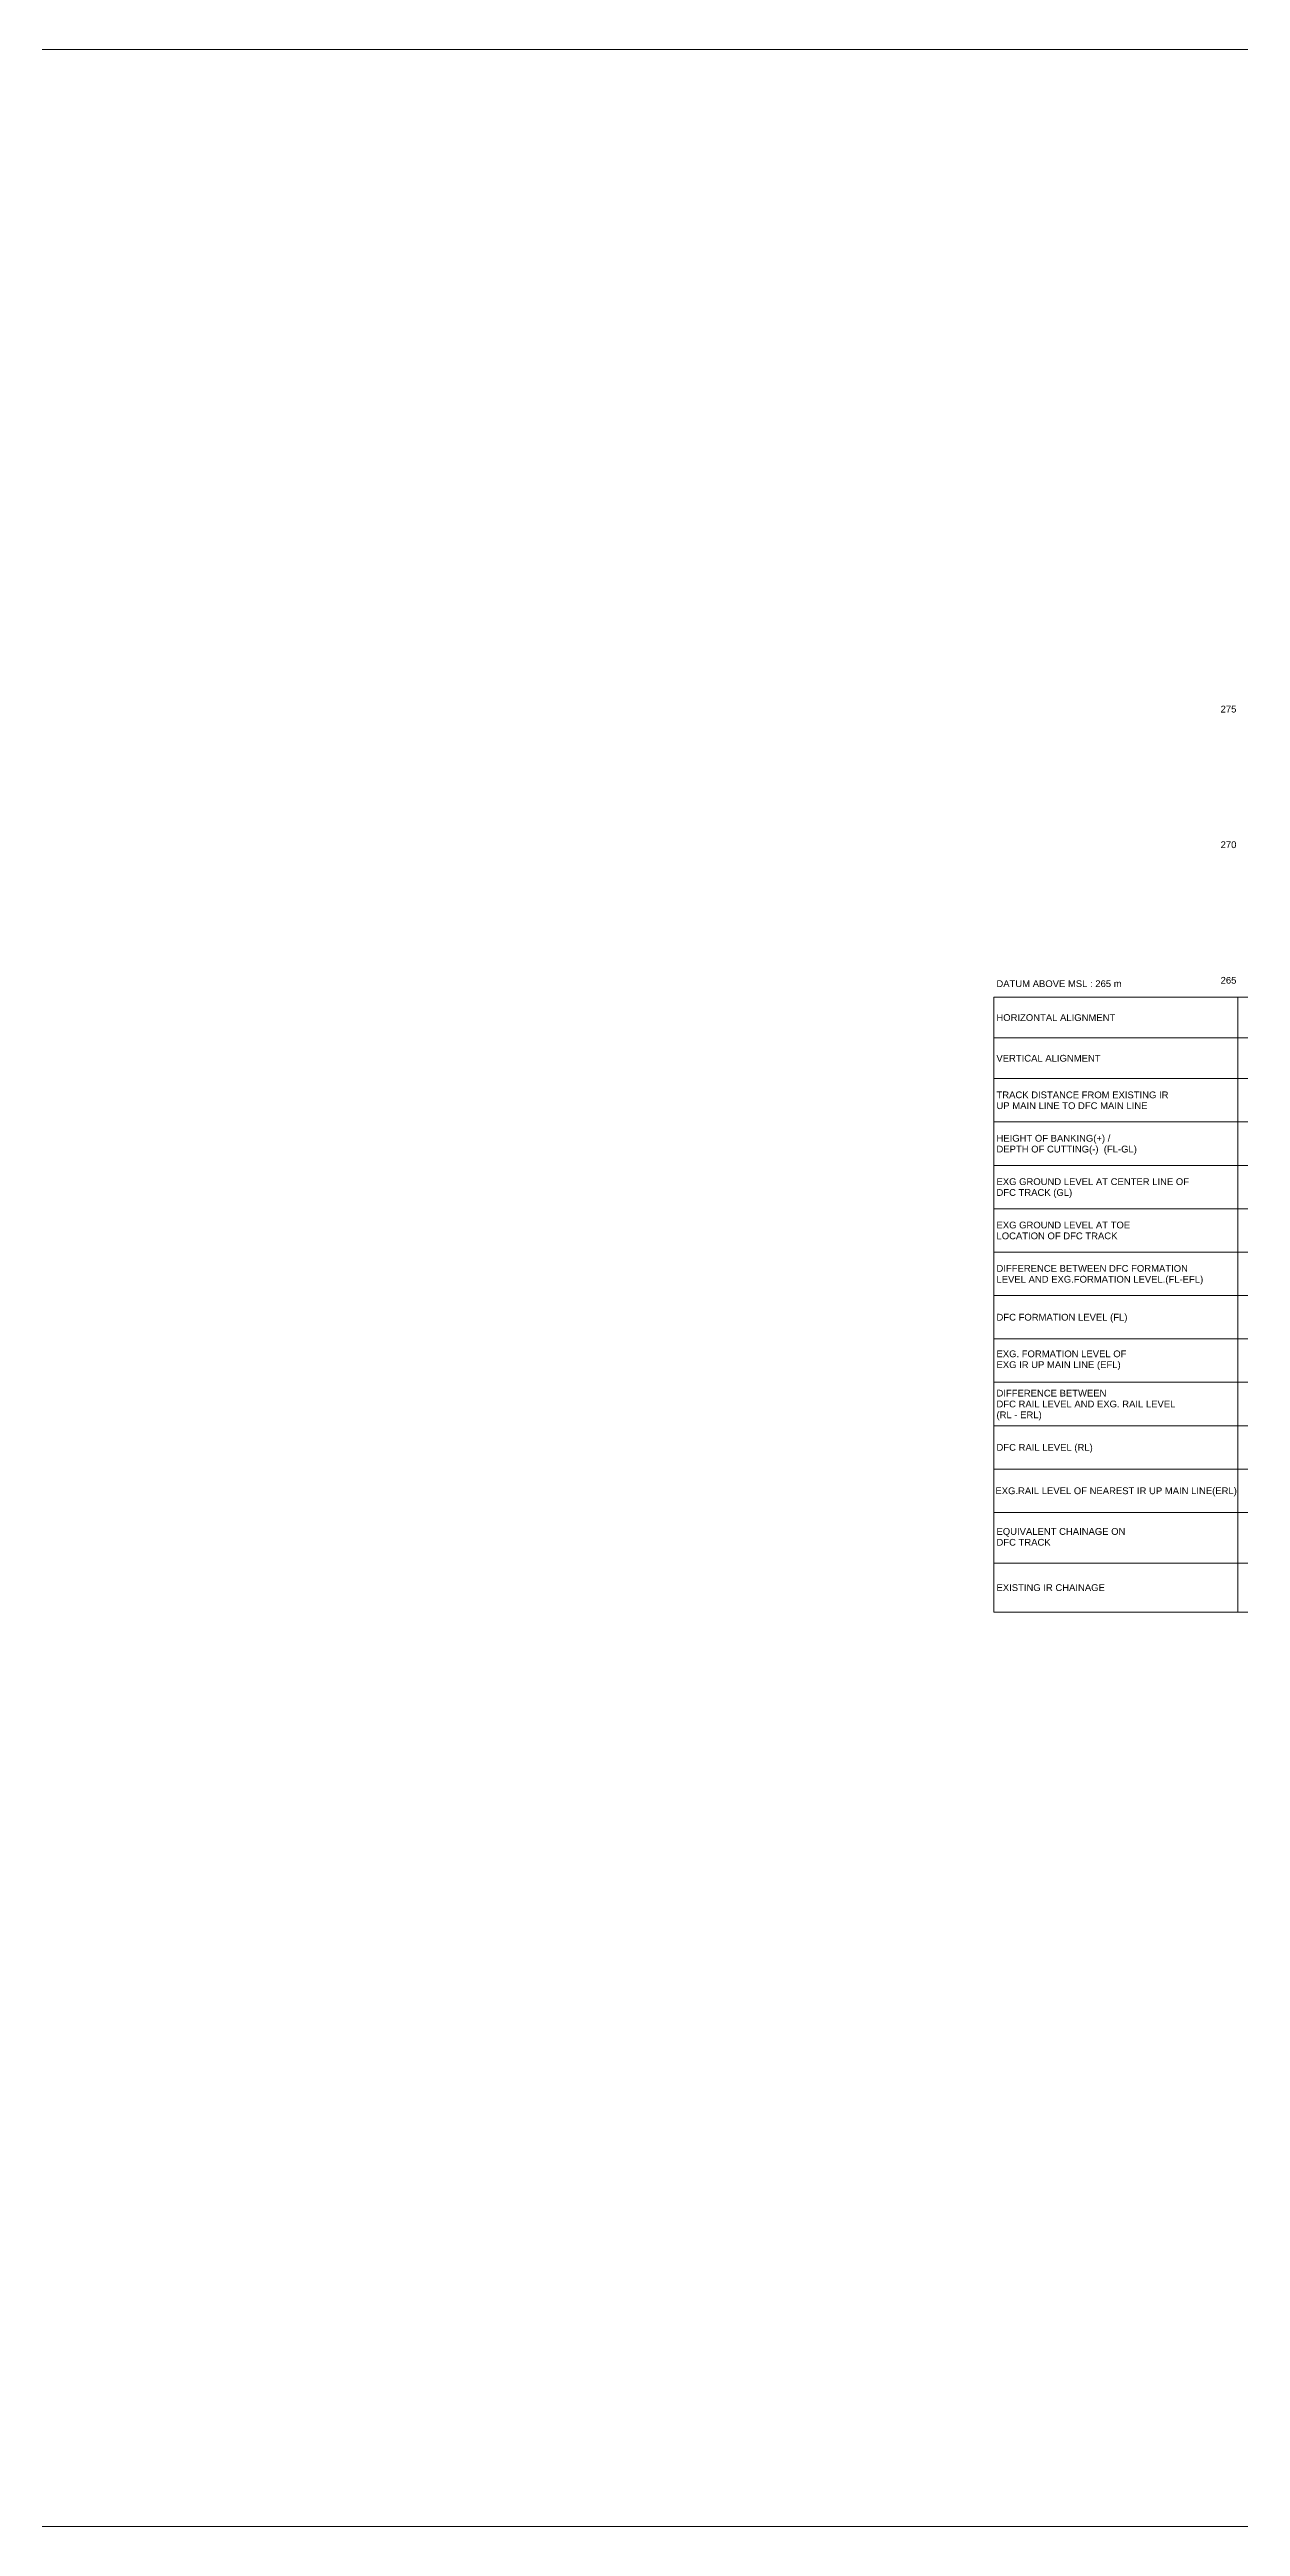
# Model space of a CAD drawing. Header units: feet. Extents: x -298 to 9968, y -12569 to -11656.
# Drawn here: x 7557 to 7996, y -12569 to -11656 of the extents above; entities that cross this region are included whole.
import ezdxf
from ezdxf.enums import TextEntityAlignment as Align

# ---------------------------------------------------------------- set-up
doc = ezdxf.new("R2010")
doc.units = ezdxf.units.FT
doc.header["$MEASUREMENT"] = 0
doc.layers.get('0').update_dxf_attribs({"lineweight": 0})
for name, color, linetype, lineweight in [('LS DATUM', 7, 'Continuous', 0), ('LS DATUM Y', 7, 'Continuous', 0), ('LS DIFF. EXG.RL & PRO. RL', 10, 'Continuous', 0), ('LS DIFF. PFL & EFL', 10, 'Continuous', 0), ('LS EXG GL AT PRO TOE', 7, 'Continuous', 0), ('LS EXG. FL', 7, 'Continuous', 0), ('LS EXG. GL', 7, 'Continuous', 0), ('LS EXG. IR CH', 7, 'Continuous', 0), ('LS EXG. RL', 7, 'Continuous', 0), ('LS FRAME', 7, 'Continuous', 0), ('LS PRO. CUT & FILL', 10, 'Continuous', 0), ('LS PRO. DFCC CH', 10, 'Continuous', 0), ('LS PRO. FL', 10, 'Continuous', 0), ('LS PRO. RL', 10, 'Continuous', 0), ("LS TRACK CENTER's", 10, 'Continuous', 0)]:
    doc.layers.add(name, color=color, linetype=linetype, lineweight=lineweight)
doc.layers.add('LS HORIZONTAL ALIGNMENT', color=10, linetype='Continuous')
doc.layers.add('LS VERTICAL ALIGNMENT', color=10, linetype='Continuous')
doc.styles.add('Style-Arial', font='arial.ttf')

msp = doc.modelspace()

# ---------------------------------------------------------------- linework, layer by layer
msp.add_lwpolyline([(-297.68, -11655.51), (9968.22, -11655.51), (9968.22, -12568.93), (-297.68, -12568.93)], close=True)
msp.add_lwpolyline([(7905, -12005), (7995, -12005)])
at = {"layer": 'LS FRAME'}
for points in [[(7995, -12231.71), (7905, -12231.71), (7905, -12005)], [(7995, -12020), (7905, -12020)], [(7995, -12035), (7905, -12035)], [(7995, -12051), (7905, -12051)], [(7905, -12051), (7995, -12051)], [(7995, -12067), (7905, -12067)], [(7905, -12067), (7995, -12067)], [(7995, -12083), (7905, -12083)], [(7905, -12083), (7995, -12083)], [(7995, -12099), (7905, -12099)], [(7995, -12115), (7905, -12115)], [(7905, -12115), (7995, -12115)], [(7995, -12131), (7905, -12131)], [(7905, -12131), (7995, -12131)], [(7995, -12147), (7905, -12147)], [(7905, -12147), (7995, -12147)], [(7995, -12163), (7905, -12163)], [(7905, -12163), (7995, -12163)], [(7995, -12179), (7905, -12179)], [(7995, -12195), (7905, -12195)], [(7995, -12213.71), (7905, -12213.71)]]:
    msp.add_lwpolyline(points, dxfattribs=at)
at = {"layer": 'LS FRAME', "color": 7, "linetype": 'Continuous', "lineweight": 0, "flags": 128}
for points in [[(7995, -12020), (8504.99, -12020), (8504.99, -12005), (7995, -12005), (7995, -12020)], [(7995, -12035), (8504.99, -12035), (8504.99, -12020), (7995, -12020), (7995, -12035)], [(7995, -12051), (8504.99, -12051), (8504.99, -12035), (7995, -12035), (7995, -12051)], [(7995, -12067), (8504.99, -12067), (8504.99, -12051), (7995, -12051), (7995, -12067)], [(7995, -12083), (8504.99, -12083), (8504.99, -12067), (7995, -12067), (7995, -12083)], [(7995, -12099), (8504.99, -12099), (8504.99, -12083), (7995, -12083), (7995, -12099)], [(7995, -12115), (8504.99, -12115), (8504.99, -12099), (7995, -12099), (7995, -12115)], [(7995, -12131), (8504.99, -12131), (8504.99, -12115), (7995, -12115), (7995, -12131)], [(7995, -12147), (8504.99, -12147), (8504.99, -12131), (7995, -12131), (7995, -12147)], [(7995, -12163), (8504.99, -12163), (8504.99, -12147), (7995, -12147), (7995, -12163)], [(7995, -12179), (8504.99, -12179), (8504.99, -12163), (7995, -12163), (7995, -12179)], [(7995, -12195), (8504.99, -12195), (8504.99, -12179), (7995, -12179), (7995, -12195)], [(7995, -12213.71), (8504.99, -12213.71), (8504.99, -12195), (7995, -12195), (7995, -12213)], [(7995, -12231.71), (8504.99, -12231.71), (8504.99, -12213.71), (7995, -12213.71), (7995, -12231.71)]]:
    msp.add_lwpolyline(points, close=True, dxfattribs=at)
at = {"layer": 'LS FRAME', "color": 7, "linetype": 'Continuous', "lineweight": 0}
msp.add_3dface([(7995, -12099), (7915, -12099), (7915, -12099)], dxfattribs=at)

# ---------------------------------------------------------------- texts
at = {"layer": 'LS DATUM', "color": 7, "style": 'Style-Arial'}
msp.add_text('DATUM ABOVE MSL : 265 m', height=2.5, rotation=0.00003, dxfattribs=at).set_placement((7905.97, -12000), align=Align.MIDDLE_LEFT)
at = {"layer": 'LS DATUM Y', "color": 7, "lineweight": 0, "style": 'Style-Arial'}
for s, p in [('275', (7994.5, -11900)), ('275', (7994.5, -11900)), ('270', (7994.5, -11950)), ('265', (7994.5, -12000))]:
    msp.add_text(s, height=2.5, dxfattribs=at).set_placement(p, align=Align.RIGHT)
at = {"layer": 'LS DIFF. EXG.RL & PRO. RL', "color": 10, "style": 'Style-Arial'}
for s, p in [('DIFFERENCE BETWEEN ', (7906, -12151)), ('DFC RAIL LEVEL AND EXG. RAIL LEVEL ', (7906, -12155)), ('(RL - ERL)', (7906, -12159))]:
    msp.add_text(s, height=2.5, rotation=0.00003, dxfattribs=at).set_placement(p, align=Align.MIDDLE_LEFT)
at = {"layer": 'LS DIFF. PFL & EFL', "color": 10, "style": 'Style-Arial'}
for s, p in [('DIFFERENCE BETWEEN DFC FORMATION ', (7906, -12105)), ('LEVEL AND EXG.FORMATION LEVEL.(FL-EFL)', (7906, -12109))]:
    msp.add_text(s, height=2.5, rotation=0.00003, dxfattribs=at).set_placement(p, align=Align.MIDDLE_LEFT)
at = {"layer": 'LS EXG GL AT PRO TOE', "color": 7, "style": 'Style-Arial'}
for s, p in [('EXG GROUND LEVEL AT TOE', (7906, -12089)), ('LOCATION OF DFC TRACK', (7906, -12093))]:
    msp.add_text(s, height=2.5, rotation=0.00003, dxfattribs=at).set_placement(p, align=Align.MIDDLE_LEFT)
at = {"layer": 'LS EXG. FL', "style": 'Style-Arial'}
for s, p in [('EXG. FORMATION LEVEL OF', (7906, -12136.5)), ('EXG IR UP MAIN LINE (EFL)', (7906, -12140.5))]:
    msp.add_text(s, height=2.5, rotation=0.00003, dxfattribs=at).set_placement(p, align=Align.MIDDLE_LEFT)
at = {"layer": 'LS EXG. GL', "color": 7, "style": 'Style-Arial'}
for s, p in [('EXG GROUND LEVEL AT CENTER LINE OF ', (7906, -12073)), ('DFC TRACK (GL)', (7906, -12077))]:
    msp.add_text(s, height=2.5, rotation=0.00003, dxfattribs=at).set_placement(p, align=Align.MIDDLE_LEFT)
at = {"layer": 'LS EXG. IR CH', "style": 'Style-Arial'}
msp.add_text('EXISTING IR CHAINAGE', height=2.5, rotation=0.00003, dxfattribs=at).set_placement((7906, -12222.71), align=Align.MIDDLE_LEFT)
at = {"layer": 'LS EXG. RL', "style": 'Style-Arial'}
msp.add_text('EXG.RAIL LEVEL OF NEAREST IR UP MAIN LINE(ERL)', height=2.5, rotation=0.00003, dxfattribs=at).set_placement((7905.61, -12187), align=Align.MIDDLE_LEFT)
at = {"layer": 'LS HORIZONTAL ALIGNMENT', "style": 'Style-Arial'}
msp.add_text('HORIZONTAL ALIGNMENT', height=2.5, rotation=0.00003, dxfattribs=at).set_placement((7905.97, -12012.5), align=Align.MIDDLE_LEFT)
at = {"layer": 'LS PRO. CUT & FILL', "color": 10, "style": 'Style-Arial'}
for s, p in [('HEIGHT OF BANKING(+) /', (7906, -12057)), ('DEPTH OF CUTTING(-)  (FL-GL)', (7906, -12061))]:
    msp.add_text(s, height=2.5, rotation=0.00003, dxfattribs=at).set_placement(p, align=Align.MIDDLE_LEFT)
at = {"layer": 'LS PRO. DFCC CH', "color": 10, "style": 'Style-Arial'}
for s, p in [('EQUIVALENT CHAINAGE ON ', (7906, -12202)), ('DFC TRACK', (7906, -12206))]:
    msp.add_text(s, height=2.5, rotation=0.00003, dxfattribs=at).set_placement(p, align=Align.MIDDLE_LEFT)
at = {"layer": 'LS PRO. FL', "color": 10, "style": 'Style-Arial'}
msp.add_text('DFC FORMATION LEVEL (FL) ', height=2.5, rotation=0.00003, dxfattribs=at).set_placement((7906, -12123), align=Align.MIDDLE_LEFT)
at = {"layer": 'LS PRO. RL', "color": 10, "style": 'Style-Arial'}
msp.add_text('DFC RAIL LEVEL (RL)', height=2.5, rotation=0.00003, dxfattribs=at).set_placement((7906, -12171), align=Align.MIDDLE_LEFT)
at = {"layer": "LS TRACK CENTER's", "color": 10, "style": 'Style-Arial'}
for s, p in [('TRACK DISTANCE FROM EXISTING IR ', (7906, -12041)), ('UP MAIN LINE TO DFC MAIN LINE', (7906, -12045))]:
    msp.add_text(s, height=2.5, rotation=0.00003, dxfattribs=at).set_placement(p, align=Align.MIDDLE_LEFT)
at = {"layer": 'LS VERTICAL ALIGNMENT', "style": 'Style-Arial'}
msp.add_text('VERTICAL ALIGNMENT', height=2.5, rotation=0.00003, dxfattribs=at).set_placement((7905.97, -12027.5), align=Align.MIDDLE_LEFT)

doc.saveas('drawing.dxf')
